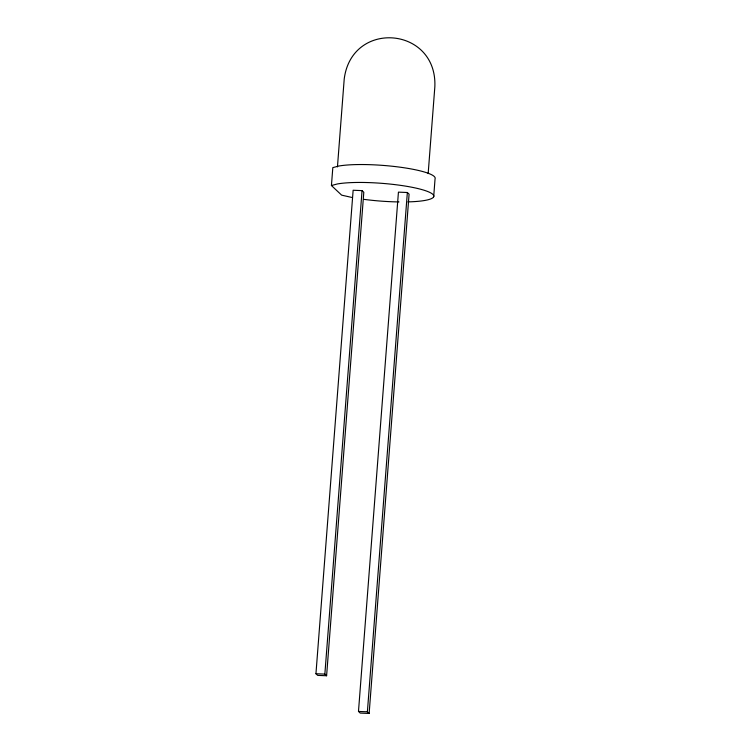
<?xml version="1.0" encoding="UTF-8"?>
<svg xmlns="http://www.w3.org/2000/svg" width="751" height="751" viewBox="0 0 751 751"><rect width="100%" height="100%" fill="white"/><g stroke="black" fill="none" stroke-linecap="round" stroke-linejoin="round"><path stroke-width="1.13" d="M351.703 197.41L341.649 195.147L331.435 185.535L332.815 167.633L338.785 166.037A52.842 8.899 4.4 0 1 399.598 167.126A52.842 8.899 4.4 0 1 435.054 178.832L433.684 196.743M337.452 166.91L344.211 79.052C351.759 19.244 437.551 26.698 434.838 86.881L428.164 173.584M315.946 673.741L353.139 190.247L362.057 190.623L363.803 192.265L326.601 675.75L317.682 675.384L315.946 673.741L324.854 674.107L326.601 675.75M324.854 674.107L362.057 190.623M358.48 711.441L398.434 192.134L407.352 192.509L409.088 194.152L369.135 713.45L360.217 713.075L358.48 711.441L367.389 711.807L369.135 713.45M367.389 711.807L407.352 192.509M331.435 185.535L337.406 183.948A52.842 8.899 4.4 0 1 419.462 188.942A52.842 8.899 4.4 0 1 407.896 201.888M398.978 201.935A52.842 8.899 4.4 0 1 364.01 199.362"/></g></svg>
